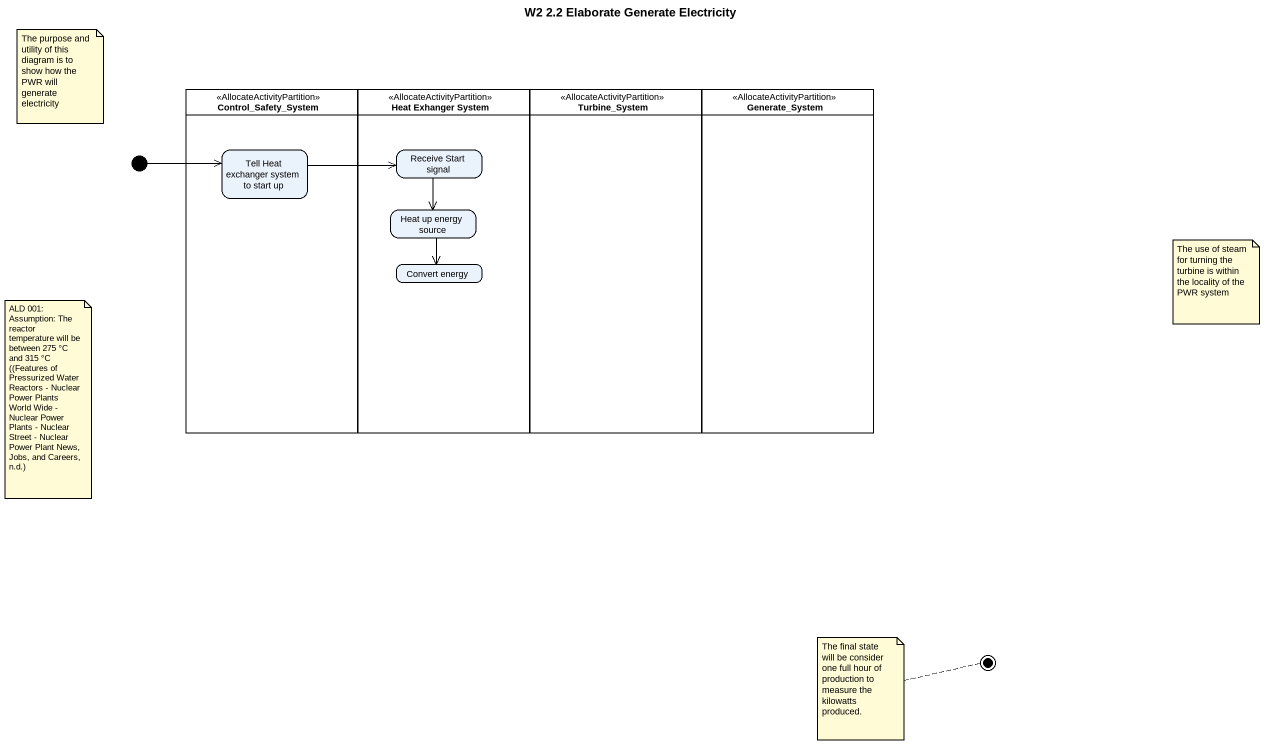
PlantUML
@startuml
title W2 2.2 Elaborate Generate Electricity
hide empty description
state Control_Safety_System <<AllocateActivityPartition>> {
  state "Tell Heat exchanger system to start up" as Tell_Heat_exchanger_system
}
state "Heat Exhanger System" as Heat_Exhanger_System <<AllocateActivityPartition>> {
  state "Receive Start signal" as Receive_Start_signal
  state "Heat up energy source" as Heat_up_energy_source
  state "Convert energy" as Convert_energy
}
state Turbine_System <<AllocateActivityPartition>>
state Generate_System <<AllocateActivityPartition>>
state initial1 <<start>>
state final1 <<end>>
initial1 -right-> Tell_Heat_exchanger_system
Tell_Heat_exchanger_system -right-> Receive_Start_signal
Receive_Start_signal --> Heat_up_energy_source
Heat_up_energy_source --> Convert_energy
note as N1
  The purpose and utility of this diagram is to show how the PWR will generate electricity
end note
note as N2
  The use of steam for turning the turbine is within the locality of the PWR system
end note
note as N3
  ALD 001: Assumption: The reactor temperature will be between 275 °C and 315 °C ((Features of Pressurized Water Reactors - Nuclear Power Plants World Wide - Nuclear Power Plants - Nuclear Street - Nuclear Power Plant News, Jobs, and Careers, n.d.)
end note
note left of final1 : The final state will be consider one full hour of production to measure the kilowatts produced.
@enduml
